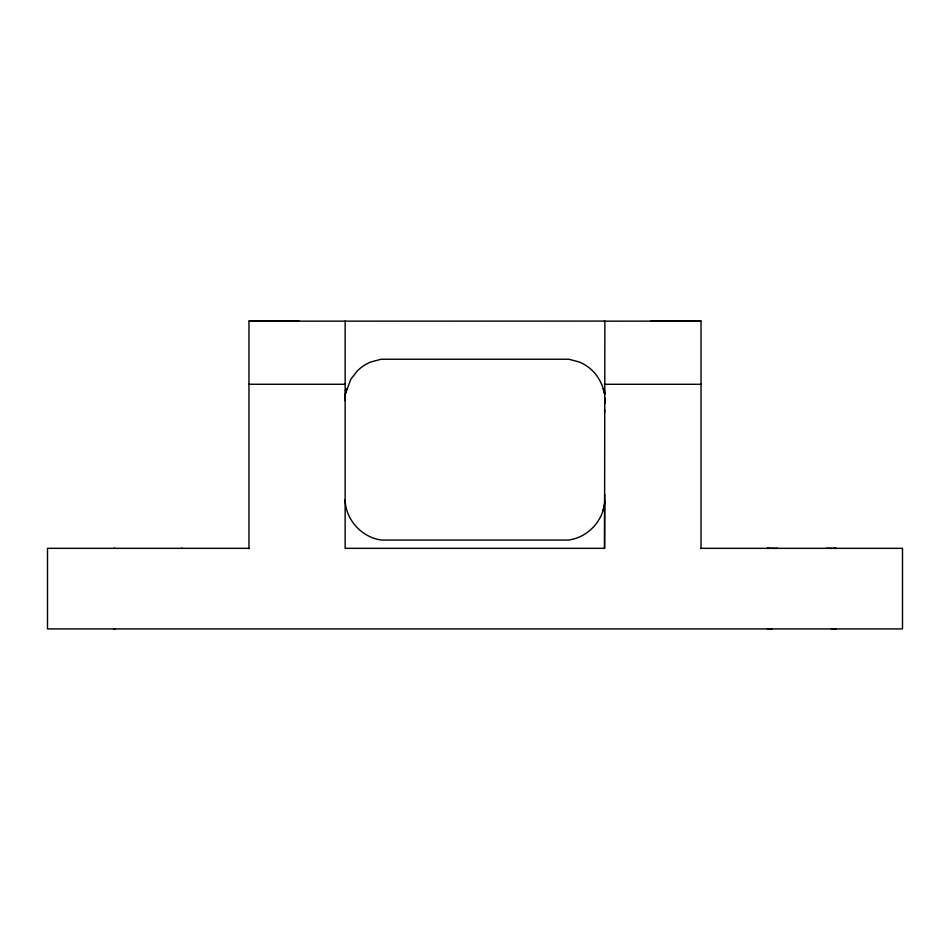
<?xml version="1.0" encoding="UTF-8"?>
<svg xmlns="http://www.w3.org/2000/svg" width="950" height="950" viewBox="0 0 950 950"><rect width="100%" height="100%" fill="white"/><g stroke="black" fill="none" stroke-linecap="round" stroke-linejoin="round"><path stroke-width="1.43" d="M604.853 403.631L604.77 398.109L604.556 548.34L604.687 494.487M604.77 403.418L604.853 321.088L248.971 321.171M604.841 398.109L604.782 400.662M604.675 391.756L604.651 394.262C602.906 385.486 598.951 377.114 592.562 370.773A41.598 41.598 0 0 0 579.215 361.986L568.86 359.242L381.14 359.242L370.785 361.986A41.598 41.598 0 0 0 357.438 370.773L350.871 379.192L345.147 394.262M345.147 400.662L345.349 394.262L346.679 389.025L345.313 390.509M604.722 501.089C603.832 520.683 587.48 537.854 568.064 540.087L381.983 540.087C362.045 537.842 345.527 519.828 345.147 499.747M603.119 510.387L604.319 505.103M299.096 321.088L248.971 321.088L248.971 548.72M650.904 321.088L701.029 321.088L701.029 548.72M604.366 321.171L701.029 321.088M248.971 384.275L345.147 384.275M604.366 384.287L701.029 384.287M113.988 548.328L115.152 548.328M181.319 548.328L182.483 548.328M768.681 548.328L767.517 548.328L777.551 548.328M825.977 548.328L836.012 548.328L834.848 548.328M248.971 548.34L47.5 548.328L47.5 628.912L902.5 628.912L902.5 548.328L701.029 548.328M604.556 548.34L345.147 548.328L345.147 321.088M113.976 628.912L115.152 628.912M768.681 628.912L767.517 628.912L772.101 628.912M831.428 628.912L836.012 628.912L834.848 628.912M604.687 390.509L603.321 389.025L604.853 394.262M604.604 409.735L604.663 412.169"/></g></svg>
